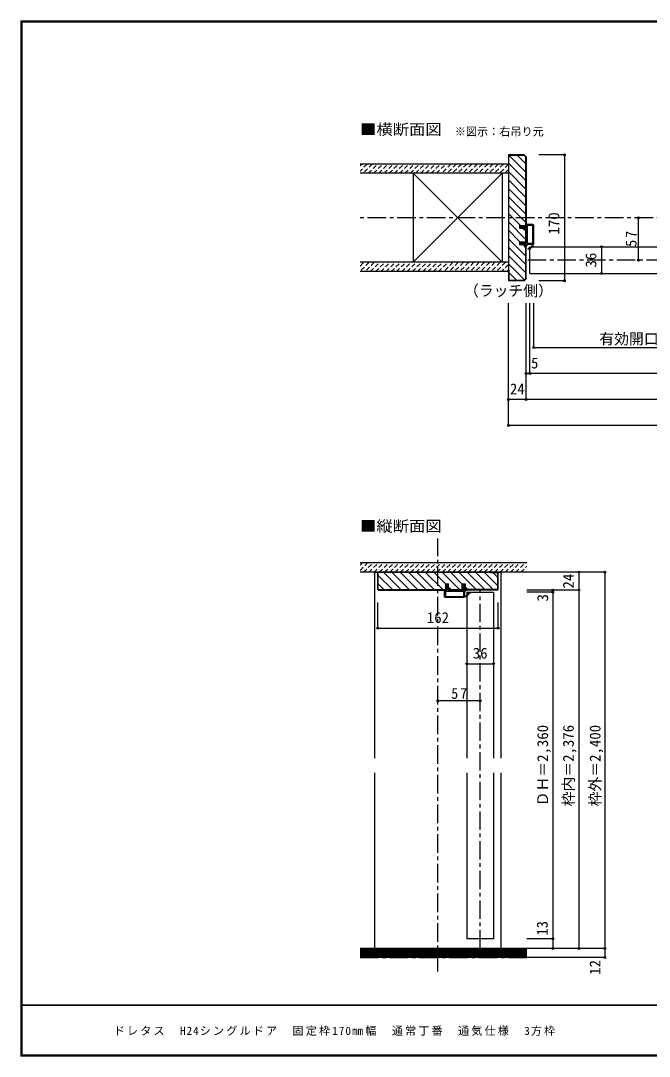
# Model space of a CAD drawing. Units: millimetres at full size, sheet at 1:5. Extents: x -973 to 977, y -718 to 696.
# Drawn here: x -973 to -126, y -701 to 696 of the extents above; entities that cross this region are included whole.
import ezdxf
from ezdxf.enums import TextEntityAlignment as Align

# ---------------------------------------------------------------- set-up
doc = ezdxf.new("R2010")
doc.units = ezdxf.units.MM
doc.header["$LTSCALE"] = 5
doc.header["$PDMODE"] = 32
doc.header["$PDSIZE"] = 2.5
doc.linetypes.add('CHAIN1', pattern=[8, 5, -1, 1, -1])
doc.linetypes.add('DASHED1', pattern=[1.8, 1.2, -0.6])
for name, color, linetype in [('0-0_補助線', 7, 'Continuous'), ('0-1_通り芯', 4, 'CHAIN1'), ('0-3_仕上げ', 7, 'Continuous'), ('0-4_枠', 3, 'Continuous'), ('0-6_扉', 6, 'Continuous'), ('0-A_文字', 3, 'Continuous'), ('0-B_寸法', 4, 'Continuous'), ('0-C_ハッチ', 4, 'DASHED1'), ('F-1_枠', 6, 'Continuous'), ('F-A_文字', 7, 'Continuous')]:
    doc.layers.add(name, color=color, linetype=linetype)
doc.styles.add('ＭＳ ゴシック', font='')
doc.styles.get('ＭＳ ゴシック').set_extended_font_data('MS Gothic')

# ---------------------------------------------------------------- blocks, each defined once
blk = doc.blocks.new('2')
at = {"layer": '0-0_補助線'}
for p, q in [((-9.846, -9.622), (-9.846, 15.078)), ((-8.846, 16.078), (0.354, 16.078)), ((-8.846, 15.878), (0.637, 15.878)), ((-8.446, 14.378), (-8.446, -8.922)), ((-8.146, 14.678), (-1.546, 14.678)), ((-1.246, 14.378), (-1.246, -8.922)), ((0.154, 11.653), (2.154, 11.653)), ((0.154, 11.653), (0.154, -8.497)), ((2.154, 10.953), (2.154, 11.653)), ((3.154, 11.653), (2.512, 10.83)), ((3.154, 11.653), (6.154, 11.653)), ((4.154, 13.753), (4.154, 13.053)), ((5.154, 13.053), (4.512, 13.876)), ((7.154, 13.053), (5.154, 13.053)), ((6.154, 10.953), (6.154, 11.653)), ((7.558, 12.258), (6.516, 10.835)), ((-1.48, -10.622), (-8.846, -10.622)), ((-1.546, -9.222), (-8.146, -9.222)), ((-1.189, -10.85), (-0.732, -12.694)), ((0.354, -12.922), (-0.441, -12.922)), ((0.154, -8.497), (2.154, -8.497)), ((4.154, -9.897), (0.154, -9.897)), ((0.154, -9.897), (0.154, -10.622)), ((0.154, -10.622), (0.645, -12.548)), ((2.154, -7.797), (2.154, -8.497)), ((3.154, -8.497), (2.512, -7.674)), ((3.154, -8.497), (6.154, -8.497)), ((4.154, -10.597), (4.154, -9.897)), ((5.154, -9.897), (4.512, -10.72)), ((7.154, -9.897), (5.154, -9.897)), ((6.154, -7.797), (6.154, -8.497)), ((7.558, -9.101), (6.516, -7.679))]:
    blk.add_line(p, q, dxfattribs=at)
for points in [[(-9.646, 15.078), (-9.646, -9.622), (-9.846, -9.622)], [(4.154, 13.053), (0.154, 13.053), (0.649, 15.723)]]:
    blk.add_lwpolyline(points, dxfattribs=at)
for centre, radius, start, end in [((-8.846, 15.078), 1, 90, 180), ((-8.846, 15.078), 0.8, 90, 180), ((-8.146, 14.378), 0.3, 90, 180), ((-1.546, 14.378), 0.3, 0, 90), ((0.354, 15.778), 0.3, 349.49875, 90), ((2.354, 10.953), 0.2, 180, 322.03043), ((4.354, 13.753), 0.2, 37.96957, 180), ((6.354, 10.953), 0.2, 180, 323.78053), ((7.154, 12.553), 0.5, 323.78053, 90), ((-8.846, -9.622), 1, 180, 270), ((-2.846, -10.72), 6, 179.06153, 259.29815), ((-8.146, -8.922), 0.3, 180, 270), ((-2.846, -10.72), 5.3, 178.93757, 259.29815), ((-1.546, -8.922), 0.3, 270, 0), ((-1.48, -10.922), 0.3, 13.9282, 90), ((-0.441, -12.622), 0.3, 193.9282, 270), ((0.354, -12.622), 0.3, 270, 14.29438), ((2.354, -7.797), 0.2, 37.96957, 180), ((4.354, -10.597), 0.2, 180, 322.03043), ((6.354, -7.797), 0.2, 36.21947, 180), ((7.154, -9.397), 0.5, 270, 36.21947), ((-3.896, -16.272), 0.35, 259.29815, 79.29815)]:
    blk.add_arc(centre, radius, start, end, dxfattribs=at)
blk.add_point((-3.896, -16.622), dxfattribs=at)

msp = doc.modelspace()

# ---------------------------------------------------------------- linework, layer by layer
at = {"layer": '0-1_通り芯'}
for p, q in [((519.153, 430), (-515.847, 430)), ((295.153, 373), (-291.847, 373)), ((-410.847, -586.27), (-410.847, -2.5)), ((-353.847, -555.5), (-353.847, -72)), ((-515.847, -567.5), (-290.847, -567.5))]:
    msp.add_line(p, q, dxfattribs=at)
at = {"layer": '0-3_仕上げ', "color": 2}
for p, q in [((-315.847, 502.5), (-515.847, 502.5)), ((-315.847, 490), (-515.847, 490)), ((-315.847, 370), (-515.847, 370)), ((-315.847, 357.5), (-515.847, 357.5)), ((-290.847, -555.5), (-515.847, -555.5)), ((-290.847, -567.5), (-515.847, -567.5))]:
    msp.add_line(p, q, dxfattribs=at)
at = {"layer": '0-3_仕上げ', "color": 3}
for p, q in [((-444.347, 490), (-444.347, 370)), ((-324.347, 490), (-324.347, 370))]:
    msp.add_line(p, q, dxfattribs=at)
at = {"layer": '0-3_仕上げ'}
for p, q in [((-324.347, 370), (-444.347, 490)), ((-444.347, 370), (-324.347, 490)), ((-290.847, -557), (-515.847, -557)), ((-290.847, -558.5), (-515.847, -558.5)), ((-290.847, -560), (-515.847, -560)), ((-290.847, -561.5), (-515.847, -561.5)), ((-290.847, -563), (-515.847, -563)), ((-290.847, -564.5), (-515.847, -564.5)), ((-290.847, -566), (-515.847, -566))]:
    msp.add_line(p, q, dxfattribs=at)
at = {"layer": '0-4_枠'}
for p, q in [((-315.847, 515), (-315.847, 345)), ((-294.675, 515), (-315.847, 515)), ((-294.883, 514.5), (-292.347, 511.964)), ((-294.675, 515), (-291.847, 512.172)), ((-292.347, 419.5), (-292.347, 511.964)), ((-291.847, 512.172), (-291.847, 419.5)), ((-315.347, 500), (-315.847, 500)), ((-291.847, 415.8), (-300.347, 415.8)), ((-292.347, 397.2), (-292.347, 415.8)), ((-291.847, 397.2), (-291.847, 415.8)), ((-300.347, 393.5), (-300.347, 397.2)), ((-291.847, 397.2), (-300.347, 397.2)), ((-291.847, 393.5), (-300.347, 393.5)), ((-292.347, 348.036), (-292.347, 393.5)), ((-291.847, 347.828), (-291.847, 393.5)), ((-315.347, 360), (-315.847, 360)), ((-315.347, 360), (-315.347, 345.5)), ((-294.675, 345), (-315.847, 345)), ((-294.882, 345.5), (-315.347, 345.5)), ((-294.882, 345.5), (-292.347, 348.036)), ((-294.675, 345), (-291.847, 347.828)), ((-491.847, -48), (-329.847, -48)), ((-491.347, -71.086), (-491.347, -48.5)), ((-481.847, -48.5), (-491.347, -48.5)), ((-481.847, -48), (-481.847, -48.5)), ((-339.847, -48.5), (-339.847, -48)), ((-339.847, -48.5), (-330.347, -48.5)), ((-330.347, -71.086), (-330.347, -48.5)), ((-400.347, -63.5), (-396.647, -63.5)), ((-400.347, -72), (-400.347, -63.5)), ((-396.647, -72), (-396.647, -63.5)), ((-378.047, -72), (-378.047, -63.5)), ((-490.933, -71.5), (-491.347, -71.086)), ((-491.14, -72), (-400.347, -72)), ((-490.933, -71.5), (-400.347, -71.5)), ((-396.647, -71.5), (-378.047, -71.5)), ((-396.647, -72), (-378.047, -72)), ((-330.761, -71.5), (-374.347, -71.5)), ((-330.554, -72), (-374.347, -72)), ((-330.761, -71.5), (-330.347, -71.086))]:
    msp.add_line(p, q, dxfattribs=at)
at = {"layer": '0-4_枠', "color": 4}
for p, q in [((-491.847, -48), (-495.847, -48)), ((-491.847, -48), (-495.847, -48)), ((-495.847, -298.75), (-495.847, -48)), ((-329.847, -48), (-325.847, -48)), ((-325.847, -298.75), (-325.847, -48)), ((-495.847, -555.5), (-495.847, -318.75)), ((-325.847, -555.5), (-325.847, -318.75))]:
    msp.add_line(p, q, dxfattribs=at)
at = {"layer": '0-4_枠'}
for points in [[(-315.347, 500), (-315.347, 514.5), (-294.883, 514.5)], [(-300.347, 415.8), (-300.347, 419.5), (-291.847, 419.5)], [(-491.14, -72), (-491.847, -71.293), (-491.847, -48)], [(-330.554, -72), (-329.847, -71.293), (-329.847, -48)], [(-378.047, -63.5), (-374.347, -63.5), (-374.347, -72)]]:
    msp.add_lwpolyline(points, dxfattribs=at)
at = {"layer": '0-6_扉'}
for p, q in [((-286.847, 391), (-6.847, 391)), ((-286.847, 355), (-286.847, 391)), ((-286.847, 355), (-6.847, 355)), ((-371.847, -75), (-335.847, -75)), ((-371.847, -75), (-371.847, -298.75)), ((-335.847, -75), (-335.847, -298.75)), ((-371.847, -318.75), (-371.847, -542.5)), ((-335.847, -318.75), (-335.847, -542.5)), ((-335.847, -542.5), (-371.847, -542.5))]:
    msp.add_line(p, q, dxfattribs=at)
at = {"layer": '0-B_寸法'}
for p, q in [((-240.425, 515), (-274.947, 515)), ((-240.425, 515), (-240.425, 345)), ((-140.425, 373), (-140.425, 430)), ((-190.425, 391), (-190.425, 355)), ((-240.425, 345), (-274.947, 345)), ((-315.847, 150), (-315.847, 315)), ((-291.847, 185), (-291.847, 315)), ((-286.847, 220), (-286.847, 315)), ((-281.847, 255), (-281.847, 315)), ((-281.847, 255), (235.158, 255)), ((295.153, 220), (-291.847, 220)), ((319.153, 185), (-315.847, 185)), ((319.153, 150), (-315.847, 150)), ((-495.847, -48), (-491.847, -48)), ((-185.99, -48), (-290.847, -48)), ((-220.847, -48), (-220.847, -555.5)), ((-185.99, -48), (-185.99, -567.5)), ((-220.847, -72), (-290.847, -72)), ((-255.847, -75), (-290.847, -75)), ((-255.847, -72), (-255.847, -555.5)), ((-491.847, -123.422), (-491.847, -88.9)), ((-329.847, -123.422), (-329.847, -88.9)), ((-491.847, -123.422), (-329.847, -123.422)), ((-371.847, -171.382), (-335.847, -171.382)), ((-353.847, -221.382), (-410.847, -221.382)), ((-255.847, -542.5), (-290.847, -542.5)), ((-185.99, -555.5), (-290.847, -555.5)), ((-185.99, -567.5), (-290.847, -567.5))]:
    msp.add_line(p, q, dxfattribs=at)
at = {"layer": '0-B_寸法', "linetype": 'DASHED1'}
for p, q in [((-515.847, -38.537), (-512.81, -35.5)), ((-515.847, -45.608), (-505.739, -35.5)), ((-511.167, -48), (-498.667, -35.5)), ((-504.096, -48), (-491.596, -35.5)), ((-497.025, -48), (-484.525, -35.5)), ((-489.954, -48), (-477.454, -35.5)), ((-482.883, -48), (-470.383, -35.5)), ((-475.812, -48), (-463.312, -35.5)), ((-468.741, -48), (-456.241, -35.5)), ((-461.67, -48), (-449.17, -35.5)), ((-454.599, -48), (-442.099, -35.5)), ((-447.528, -48), (-435.028, -35.5)), ((-440.457, -48), (-427.957, -35.5)), ((-433.386, -48), (-420.886, -35.5)), ((-426.315, -48), (-413.815, -35.5)), ((-419.244, -48), (-406.744, -35.5)), ((-412.172, -48), (-399.672, -35.5)), ((-405.101, -48), (-392.601, -35.5)), ((-398.03, -48), (-385.53, -35.5)), ((-390.959, -48), (-378.459, -35.5)), ((-383.888, -48), (-371.388, -35.5)), ((-376.817, -48), (-364.317, -35.5)), ((-369.746, -48), (-357.246, -35.5)), ((-362.675, -48), (-350.175, -35.5)), ((-355.604, -48), (-343.104, -35.5)), ((-348.533, -48), (-336.033, -35.5)), ((-341.462, -48), (-328.962, -35.5)), ((-334.391, -48), (-321.891, -35.5)), ((-327.32, -48), (-314.82, -35.5)), ((-320.249, -48), (-307.749, -35.5)), ((-313.178, -48), (-300.678, -35.5)), ((-306.106, -48), (-293.606, -35.5)), ((-299.035, -48), (-290.847, -39.812)), ((-291.964, -48), (-290.847, -46.883))]:
    msp.add_line(p, q, dxfattribs=at)
at = {"layer": '0-B_寸法', "color": 2}
for p, q in [((-290.847, -35.5), (-515.847, -35.5)), ((-290.847, -48), (-515.847, -48))]:
    msp.add_line(p, q, dxfattribs=at)
at = {"layer": '0-B_寸法', "color": 7}
for p in [(-240.425, 515), (-140.425, 430), (-190.425, 391), (-140.425, 373), (-190.425, 355), (-240.425, 345), (-281.847, 255), (-291.847, 220), (-286.847, 220), (-315.847, 185), (-291.847, 185), (-315.847, 150), (-220.847, -48), (-185.99, -48), (-255.847, -72), (-255.847, -75), (-220.847, -72), (-491.847, -123.422), (-329.847, -123.422), (-371.847, -171.382), (-335.847, -171.382), (-410.847, -221.382), (-353.847, -221.382), (-255.847, -542.5), (-255.847, -555.5), (-220.847, -555.5), (-185.99, -555.5), (-185.99, -567.5)]:
    msp.add_point(p, dxfattribs=at)
at = {"layer": '0-C_ハッチ', "linetype": 'Continuous'}
for p, q in [((-315.847, 514.98), (-292.347, 491.48)), ((-315.347, 503.167), (-292.347, 480.166)), ((-304.053, 514.5), (-292.347, 502.794)), ((-315.847, 492.353), (-292.347, 468.853)), ((-315.847, 481.039), (-292.347, 457.539)), ((-315.847, 469.725), (-292.347, 446.225)), ((-315.847, 458.412), (-292.347, 434.912)), ((-315.847, 447.098), (-292.347, 423.598)), ((-315.847, 435.784), (-299.563, 419.5)), ((-315.847, 424.47), (-292.347, 400.97)), ((-315.847, 413.157), (-299.89, 397.2)), ((-295.863, 415.8), (-292.347, 412.284)), ((-315.847, 401.843), (-292.347, 378.343)), ((-296.19, 393.5), (-292.347, 389.657)), ((-315.847, 390.529), (-292.347, 367.029)), ((-315.847, 379.216), (-292.347, 355.716)), ((-315.847, 367.902), (-294.164, 346.219)), ((-315.347, 356.088), (-304.759, 345.5)), ((-491.347, -52.48), (-472.327, -71.5)), ((-484.013, -48.5), (-461.013, -71.5)), ((-473.2, -48), (-449.7, -71.5)), ((-461.886, -48), (-438.386, -71.5)), ((-450.572, -48), (-427.072, -71.5)), ((-439.259, -48), (-415.759, -71.5)), ((-427.945, -48), (-404.445, -71.5)), ((-416.631, -48), (-400.347, -64.284)), ((-405.317, -48), (-381.817, -71.5)), ((-394.004, -48), (-378.047, -63.957)), ((-382.69, -48), (-359.19, -71.5)), ((-371.376, -48), (-347.876, -71.5)), ((-360.063, -48), (-336.563, -71.5)), ((-348.749, -48), (-330.347, -66.402)), ((-336.935, -48.5), (-330.347, -55.088)), ((-491.347, -63.794), (-483.641, -71.5)), ((-396.647, -67.984), (-393.131, -71.5)), ((-374.347, -67.657), (-370.504, -71.5))]:
    msp.add_line(p, q, dxfattribs=at)
at = {"layer": '0-C_ハッチ'}
for p, q in [((-515.847, 500.168), (-513.515, 502.5)), ((-506.444, 502.5), (-515.847, 493.097)), ((-499.373, 502.5), (-511.873, 490)), ((-504.802, 490), (-492.302, 502.5)), ((-497.731, 490), (-485.231, 502.5)), ((-490.66, 490), (-478.16, 502.5)), ((-483.589, 490), (-471.089, 502.5)), ((-476.518, 490), (-464.018, 502.5)), ((-469.447, 490), (-456.947, 502.5)), ((-462.376, 490), (-449.876, 502.5)), ((-455.305, 490), (-442.805, 502.5)), ((-448.233, 490), (-435.733, 502.5)), ((-441.162, 490), (-428.662, 502.5)), ((-434.091, 490), (-421.591, 502.5)), ((-427.02, 490), (-414.52, 502.5)), ((-419.949, 490), (-407.449, 502.5)), ((-412.878, 490), (-400.378, 502.5)), ((-393.307, 502.5), (-405.807, 490)), ((-386.236, 502.5), (-398.736, 490)), ((-379.165, 502.5), (-391.665, 490)), ((-372.094, 502.5), (-384.594, 490)), ((-365.023, 502.5), (-377.523, 490)), ((-357.952, 502.5), (-370.452, 490)), ((-350.881, 502.5), (-363.381, 490)), ((-343.81, 502.5), (-356.31, 490)), ((-336.739, 502.5), (-349.239, 490)), ((-329.667, 502.5), (-342.167, 490)), ((-322.596, 502.5), (-335.096, 490)), ((-315.847, 502.178), (-328.025, 490)), ((-315.847, 495.107), (-320.954, 490)), ((-515.847, 364.96), (-510.807, 370)), ((-503.736, 370), (-515.847, 357.889)), ((-496.665, 370), (-509.165, 357.5)), ((-502.094, 357.5), (-489.594, 370)), ((-495.023, 357.5), (-482.523, 370)), ((-487.952, 357.5), (-475.452, 370)), ((-480.881, 357.5), (-468.381, 370)), ((-473.81, 357.5), (-461.31, 370)), ((-466.739, 357.5), (-454.239, 370)), ((-459.667, 357.5), (-447.167, 370)), ((-452.596, 357.5), (-440.096, 370)), ((-445.525, 357.5), (-433.025, 370)), ((-438.454, 357.5), (-425.954, 370)), ((-431.383, 357.5), (-418.883, 370)), ((-424.312, 357.5), (-411.812, 370)), ((-417.241, 357.5), (-404.741, 370)), ((-410.17, 357.5), (-397.67, 370)), ((-390.599, 370), (-403.099, 357.5)), ((-383.528, 370), (-396.028, 357.5)), ((-376.457, 370), (-388.957, 357.5)), ((-369.386, 370), (-381.886, 357.5)), ((-362.315, 370), (-374.815, 357.5)), ((-355.244, 370), (-367.744, 357.5)), ((-348.172, 370), (-360.672, 357.5)), ((-341.101, 370), (-353.601, 357.5)), ((-334.03, 370), (-346.53, 357.5)), ((-326.959, 370), (-339.459, 357.5)), ((-319.888, 370), (-332.388, 357.5)), ((-315.847, 366.97), (-325.317, 357.5)), ((-315.847, 359.899), (-318.246, 357.5))]:
    msp.add_line(p, q, dxfattribs=at)
at = {"layer": 'F-1_枠'}
for p, q in [((-973.347, 695.833), (-973.347, -700.833)), ((-973.347, 695.833), (976.653, 695.833)), ((-973.347, 695), (976.653, 695)), ((-973.347, 694.167), (976.653, 694.167)), ((-972.514, 695.833), (-972.514, -700.833)), ((-971.68, 695.833), (-971.68, -700.833)), ((976.653, -631.667), (-973.347, -631.667)), ((976.653, -632.5), (-973.347, -632.5)), ((976.653, -699.167), (-973.347, -699.167)), ((976.653, -700), (-973.347, -700)), ((976.653, -700.833), (-973.347, -700.833))]:
    msp.add_line(p, q, dxfattribs=at)

# ---------------------------------------------------------------- block references
at = {"layer": '0-0_補助線', "xscale": -1}
msp.add_blockref('2', (-291.693, 404.922), dxfattribs=at)
at = {"layer": '0-0_補助線', "rotation": 90}
msp.add_blockref('2', (-385.769, -72.154), dxfattribs=at)

# ---------------------------------------------------------------- texts
at = {"layer": '0-A_文字', "color": 7, "style": 'ＭＳ ゴシック', "width": 1.1}
for s, p in [('■横断面図', (-515.847, 537.5)), ('■縦断面図', (-515.847, 2.5))]:
    msp.add_text(s, height=14.66, dxfattribs=at).set_placement(p, align=Align.BOTTOM_LEFT)
at = {"layer": '0-A_文字', "color": 7, "style": 'ＭＳ ゴシック'}
for s, height, p in [('※図示：右吊り元', 11, (-388.245, 537.5)), ('（ラッチ側）', 14.66, (-375.847, 320))]:
    msp.add_text(s, height=height, dxfattribs=at).set_placement(p, align=Align.BOTTOM_LEFT)
at = {"layer": '0-B_寸法', "color": 7, "style": 'ＭＳ ゴシック'}
for s, p in [('170', (-242.925, 407.5)), ('36', (-192.925, 363)), ('24', (-223.347, -70)), ('3', (-258.01, -87.504)), ('ＤＨ＝2,360', (-258.027, -363.75)), ('枠内＝2,376', (-223.347, -363.75)), ('枠外＝2,400', (-187.333, -363.75)), ('13', (-258.556, -538.245)), ('12', (-187.376, -590.948))]:
    msp.add_text(s, height=14.66, rotation=90, dxfattribs=at).set_placement(p, align=Align.BOTTOM_LEFT)
for s, p in [('有効開口寸法＝730（660）<640>［617］', (-193.347, 255)), ('5', (-285.361, 222.5)), ('24', (-313.847, 187.5)), ('162', (-425.847, -120.922)), ('36', (-363.847, -168.882))]:
    msp.add_text(s, height=14.66, dxfattribs=at).set_placement(p, align=Align.BOTTOM_LEFT)
at = {"layer": '0-B_寸法', "color": 7, "insert": (-142.925, 390.875), "char_height": 14.66, "attachment_point": 7, "rotation": 90, "style": 'ＭＳ ゴシック'}
msp.add_mtext('\\T1.27;\\W0.95;57', dxfattribs=at)
at = {"layer": '0-B_寸法', "color": 7, "insert": (-392.972, -218.882), "char_height": 14.66, "attachment_point": 7, "style": 'ＭＳ ゴシック'}
msp.add_mtext('\\T1.27;\\W0.95;57', dxfattribs=at)
at = {"layer": 'F-A_文字', "insert": (-847.938, -673.333), "char_height": 11, "attachment_point": 7, "style": 'ＭＳ ゴシック'}
msp.add_mtext('\\T1.19;ドレタス\u3000H24シングルドア\u3000固定枠170㎜幅\u3000通常丁番\u3000通気仕様\u30003方枠', dxfattribs=at)

doc.saveas('drawing.dxf')
